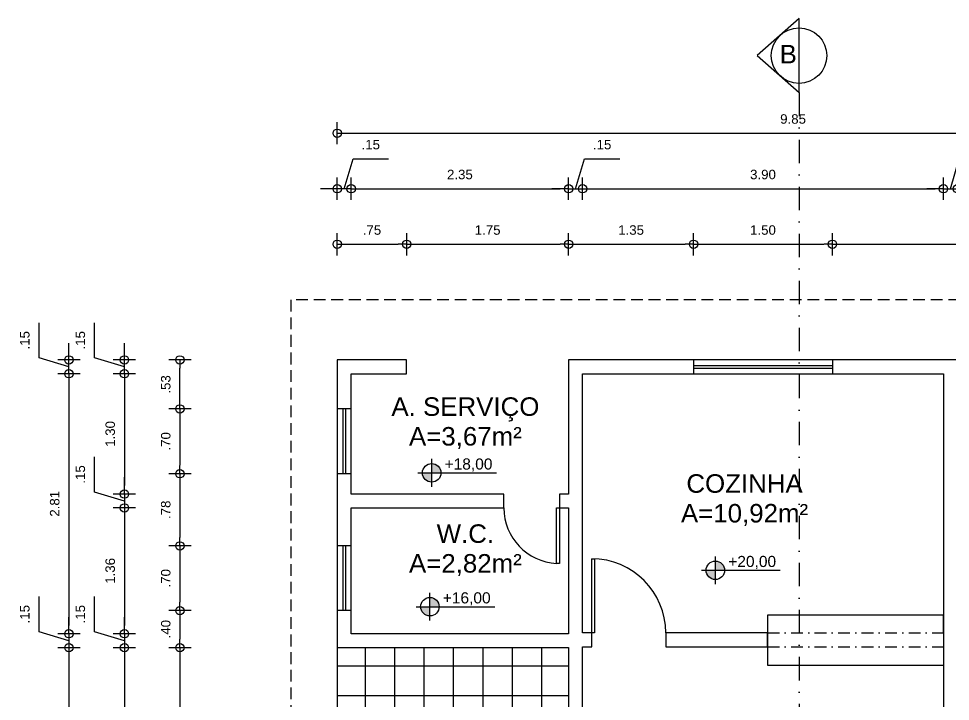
# Model space of a CAD drawing. Header units: millimetres. Extents: x -1525 to 15138, y -10945 to 5726.
# Drawn here: x -1525 to 8543, y -1652 to 5726 of the extents above; entities that cross this region are included whole.
import ezdxf
from ezdxf.enums import TextEntityAlignment as Align

# ---------------------------------------------------------------- set-up
doc = ezdxf.new("R2010")
doc.units = ezdxf.units.MM
doc.header["$LTSCALE"] = 5
doc.linetypes.add('DASHDOTX2', pattern=[50.8, 25.4, -12.7, 0, -12.7])
doc.linetypes.add('DASHEDX2', pattern=[38.1, 25.4, -12.7])
for name, color, linetype in [('coberta', 7, 'DASHEDX2'), ('cota piso', 7, 'Continuous'), ('dimensoes', 7, 'Continuous'), ('janela alta', 7, 'Continuous'), ('parede alta', 7, 'DASHDOTX2'), ('paredes', 7, 'Continuous'), ('piso', 7, 'Continuous'), ('portas', 7, 'Continuous'), ('texto', 7, 'Continuous')]:
    doc.layers.add(name, color=color, linetype=linetype)
doc.layers.add('corte', color=7, linetype='Continuous', lineweight=30)
doc.styles.get("Standard").update_dxf_attribs({"font": 'Arial.ttf'})
doc.dimstyles.new('ISO-25', dxfattribs={"dimtxt": 102.5, "dimasz": 90.5, "dimexe": 120, "dimexo": 0.625, "dimgap": 100.625, "dimtad": 1, "dimlfac": 0.001, "dimzin": 4, "dimdsep": 46, "dimtxsty": 'Standard', "dimblk": 'ORIGIN', "dimblk1": 'ORIGIN', "dimblk2": 'ORIGIN', "dimcen": 2.5, "dimazin": 0, "dimtfac": 1, "dimtmove": 0, "dimatfit": 3, "dimldrblk": 'ORIGIN', "dimfxl": 120, "dimfxlon": 1, "dimarcsym": 0})

# ---------------------------------------------------------------- blocks, each defined once
blk = doc.blocks.new('_Origin')
at = {"color": 0, "linetype": 'ByBlock', "lineweight": -2}
blk.add_line((0, 0), (-1, 0), dxfattribs=at)
blk.add_circle((0, 0), 0.5, dxfattribs=at)
blk = doc.blocks.new('*D11')
at = {"layer": 'Defpoints', "color": 0, "transparency": 16777216}
for p in [(1918, -912), (4418, -5072), (1918, -8662)]:
    blk.add_point(p, dxfattribs=at)
at = {"layer": 'dimensoes', "color": 0, "lineweight": -2, "transparency": 16777216}
for p, q in [((1918, -8542), (1918, -8782)), ((4418, -8542), (4418, -8782)), ((4327, -8662), (2008, -8662))]:
    blk.add_line(p, q, dxfattribs=at)
at = {"layer": 'dimensoes', "color": 0, "lineweight": -2, "transparency": 16777216, "xscale": 90.5, "yscale": 90.5, "zscale": 90.5, "rotation": 180}
blk.add_blockref('_Origin', (1918, -8662), dxfattribs=at)
at = {"layer": 'dimensoes', "color": 0, "lineweight": -2, "transparency": 16777216, "xscale": 90.5, "yscale": 90.5, "zscale": 90.5}
blk.add_blockref('_Origin', (4418, -8662), dxfattribs=at)
at = {"layer": 'dimensoes', "color": 0, "transparency": 16777216, "insert": (3168, -8509), "char_height": 102.5, "attachment_point": 5}
blk.add_mtext('2.50', dxfattribs=at)
blk = doc.blocks.new('*D33')
at = {"layer": 'Defpoints', "color": 0, "transparency": 16777216}
for p in [(11768, 4488), (1918, 2038), (11768, 2038)]:
    blk.add_point(p, dxfattribs=at)
at = {"layer": 'dimensoes', "color": 0, "lineweight": -2, "transparency": 16777216}
for p, q in [((1918, 4368), (1918, 4608)), ((11768, 4368), (11768, 4608)), ((2008, 4488), (11677, 4488))]:
    blk.add_line(p, q, dxfattribs=at)
at = {"layer": 'dimensoes', "color": 0, "lineweight": -2, "transparency": 16777216, "xscale": 90.5, "yscale": 90.5, "zscale": 90.5, "rotation": 180}
blk.add_blockref('_Origin', (1918, 4488), dxfattribs=at)
at = {"layer": 'dimensoes', "color": 0, "lineweight": -2, "transparency": 16777216, "xscale": 90.5, "yscale": 90.5, "zscale": 90.5}
blk.add_blockref('_Origin', (11768, 4488), dxfattribs=at)
at = {"layer": 'dimensoes', "color": 0, "transparency": 16777216, "insert": (6843, 4641), "char_height": 102.5, "attachment_point": 5}
blk.add_mtext('9.85', dxfattribs=at)
blk = doc.blocks.new('*D34')
at = {"layer": 'Defpoints', "color": 0, "transparency": 16777216}
for p in [(4418, 3888), (2068, 1888), (4418, 588)]:
    blk.add_point(p, dxfattribs=at)
at = {"layer": 'dimensoes', "color": 0, "lineweight": -2, "transparency": 16777216}
for p, q in [((2068, 3768), (2068, 4008)), ((4418, 3768), (4418, 4008)), ((2158, 3888), (4327, 3888))]:
    blk.add_line(p, q, dxfattribs=at)
at = {"layer": 'dimensoes', "color": 0, "lineweight": -2, "transparency": 16777216, "xscale": 90.5, "yscale": 90.5, "zscale": 90.5, "rotation": 180}
blk.add_blockref('_Origin', (2068, 3888), dxfattribs=at)
at = {"layer": 'dimensoes', "color": 0, "lineweight": -2, "transparency": 16777216, "xscale": 90.5, "yscale": 90.5, "zscale": 90.5}
blk.add_blockref('_Origin', (4418, 3888), dxfattribs=at)
at = {"layer": 'dimensoes', "color": 0, "transparency": 16777216, "insert": (3243, 4041), "char_height": 102.5, "attachment_point": 5}
blk.add_mtext('2.35', dxfattribs=at)
blk = doc.blocks.new('*D35')
at = {"layer": 'Defpoints', "color": 0, "transparency": 16777216}
for p in [(4568, 3888), (4418, 2038), (4568, 1888)]:
    blk.add_point(p, dxfattribs=at)
at = {"layer": 'dimensoes', "color": 0, "lineweight": -2, "transparency": 16777216}
for p, q in [((4493, 3888), (4589, 4211)), ((4589, 4211), (4970, 4211)), ((4418, 3768), (4418, 4008)), ((4568, 3768), (4568, 4008)), ((4327, 3888), (4237, 3888)), ((4418, 3888), (4568, 3888)), ((4418, 3888), (4568, 3888)), ((4658, 3888), (4749, 3888))]:
    blk.add_line(p, q, dxfattribs=at)
at = {"layer": 'dimensoes', "color": 0, "lineweight": -2, "transparency": 16777216, "xscale": 90.5, "yscale": 90.5, "zscale": 90.5}
blk.add_blockref('_Origin', (4418, 3888), dxfattribs=at)
at = {"layer": 'dimensoes', "color": 0, "lineweight": -2, "transparency": 16777216, "xscale": 90.5, "yscale": 90.5, "zscale": 90.5, "rotation": 180}
blk.add_blockref('_Origin', (4568, 3888), dxfattribs=at)
at = {"layer": 'dimensoes', "color": 0, "transparency": 16777216, "insert": (4780, 4364), "char_height": 102.5, "attachment_point": 5}
blk.add_mtext('.15', dxfattribs=at)
blk = doc.blocks.new('*D36')
at = {"layer": 'Defpoints', "color": 0, "transparency": 16777216}
for p in [(8468, 3888), (4568, 1888), (8468, 1888)]:
    blk.add_point(p, dxfattribs=at)
at = {"layer": 'dimensoes', "color": 0, "lineweight": -2, "transparency": 16777216}
for p, q in [((4568, 3768), (4568, 4008)), ((8468, 3768), (8468, 4008)), ((4658, 3888), (8377, 3888))]:
    blk.add_line(p, q, dxfattribs=at)
at = {"layer": 'dimensoes', "color": 0, "lineweight": -2, "transparency": 16777216, "xscale": 90.5, "yscale": 90.5, "zscale": 90.5, "rotation": 180}
blk.add_blockref('_Origin', (4568, 3888), dxfattribs=at)
at = {"layer": 'dimensoes', "color": 0, "lineweight": -2, "transparency": 16777216, "xscale": 90.5, "yscale": 90.5, "zscale": 90.5}
blk.add_blockref('_Origin', (8468, 3888), dxfattribs=at)
at = {"layer": 'dimensoes', "color": 0, "transparency": 16777216, "insert": (6518, 4041), "char_height": 102.5, "attachment_point": 5}
blk.add_mtext('3.90', dxfattribs=at)
blk = doc.blocks.new('*D37')
at = {"layer": 'Defpoints', "color": 0, "transparency": 16777216}
for p in [(8618, 3888), (8468, 1888), (8618, 1888)]:
    blk.add_point(p, dxfattribs=at)
at = {"layer": 'dimensoes', "color": 0, "lineweight": -2, "transparency": 16777216}
for p, q in [((8543, 3888), (8639, 4211)), ((8639, 4211), (9020, 4211)), ((8468, 3768), (8468, 4008)), ((8618, 3768), (8618, 4008)), ((8377, 3888), (8287, 3888)), ((8468, 3888), (8618, 3888)), ((8468, 3888), (8618, 3888)), ((8708, 3888), (8799, 3888))]:
    blk.add_line(p, q, dxfattribs=at)
at = {"layer": 'dimensoes', "color": 0, "lineweight": -2, "transparency": 16777216, "xscale": 90.5, "yscale": 90.5, "zscale": 90.5}
blk.add_blockref('_Origin', (8468, 3888), dxfattribs=at)
at = {"layer": 'dimensoes', "color": 0, "lineweight": -2, "transparency": 16777216, "xscale": 90.5, "yscale": 90.5, "zscale": 90.5, "rotation": 180}
blk.add_blockref('_Origin', (8618, 3888), dxfattribs=at)
at = {"layer": 'dimensoes', "color": 0, "transparency": 16777216, "insert": (8830, 4364), "char_height": 102.5, "attachment_point": 5}
blk.add_mtext('.15', dxfattribs=at)
blk = doc.blocks.new('*D40')
at = {"layer": 'Defpoints', "color": 0, "transparency": 16777216}
for p in [(1918, 3888), (1918, 2038), (2068, 1888)]:
    blk.add_point(p, dxfattribs=at)
at = {"layer": 'dimensoes', "color": 0, "lineweight": -2, "transparency": 16777216}
for p, q in [((1993, 3888), (2089, 4211)), ((2089, 4211), (2470, 4211)), ((1918, 3768), (1918, 4008)), ((2068, 3768), (2068, 4008)), ((1827, 3888), (1737, 3888)), ((2068, 3888), (1918, 3888)), ((2068, 3888), (1918, 3888)), ((2158, 3888), (2249, 3888))]:
    blk.add_line(p, q, dxfattribs=at)
at = {"layer": 'dimensoes', "color": 0, "lineweight": -2, "transparency": 16777216, "xscale": 90.5, "yscale": 90.5, "zscale": 90.5}
blk.add_blockref('_Origin', (1918, 3888), dxfattribs=at)
at = {"layer": 'dimensoes', "color": 0, "lineweight": -2, "transparency": 16777216, "xscale": 90.5, "yscale": 90.5, "zscale": 90.5, "rotation": 180}
blk.add_blockref('_Origin', (2068, 3888), dxfattribs=at)
at = {"layer": 'dimensoes', "color": 0, "transparency": 16777216, "insert": (2280, 4364), "char_height": 102.5, "attachment_point": 5}
blk.add_mtext('.15', dxfattribs=at)
blk = doc.blocks.new('*D41')
at = {"layer": 'Defpoints', "color": 0, "transparency": 16777216}
for p in [(2668, 3288), (1918, 2038), (2668, 2038)]:
    blk.add_point(p, dxfattribs=at)
at = {"layer": 'dimensoes', "color": 0, "lineweight": -2, "transparency": 16777216}
for p, q in [((1918, 3168), (1918, 3408)), ((2668, 3168), (2668, 3408)), ((2008, 3288), (2577, 3288))]:
    blk.add_line(p, q, dxfattribs=at)
at = {"layer": 'dimensoes', "color": 0, "lineweight": -2, "transparency": 16777216, "xscale": 90.5, "yscale": 90.5, "zscale": 90.5, "rotation": 180}
blk.add_blockref('_Origin', (1918, 3288), dxfattribs=at)
at = {"layer": 'dimensoes', "color": 0, "lineweight": -2, "transparency": 16777216, "xscale": 90.5, "yscale": 90.5, "zscale": 90.5}
blk.add_blockref('_Origin', (2668, 3288), dxfattribs=at)
at = {"layer": 'dimensoes', "color": 0, "transparency": 16777216, "insert": (2293, 3441), "char_height": 102.5, "attachment_point": 5}
blk.add_mtext('.75', dxfattribs=at)
blk = doc.blocks.new('*D42')
at = {"layer": 'Defpoints', "color": 0, "transparency": 16777216}
for p in [(4418, 3288), (2668, 2038), (4418, 2038)]:
    blk.add_point(p, dxfattribs=at)
at = {"layer": 'dimensoes', "color": 0, "lineweight": -2, "transparency": 16777216}
for p, q in [((2668, 3168), (2668, 3408)), ((4418, 3168), (4418, 3408)), ((2758, 3288), (4327, 3288))]:
    blk.add_line(p, q, dxfattribs=at)
at = {"layer": 'dimensoes', "color": 0, "lineweight": -2, "transparency": 16777216, "xscale": 90.5, "yscale": 90.5, "zscale": 90.5, "rotation": 180}
blk.add_blockref('_Origin', (2668, 3288), dxfattribs=at)
at = {"layer": 'dimensoes', "color": 0, "lineweight": -2, "transparency": 16777216, "xscale": 90.5, "yscale": 90.5, "zscale": 90.5}
blk.add_blockref('_Origin', (4418, 3288), dxfattribs=at)
at = {"layer": 'dimensoes', "color": 0, "transparency": 16777216, "insert": (3543, 3441), "char_height": 102.5, "attachment_point": 5}
blk.add_mtext('1.75', dxfattribs=at)
blk = doc.blocks.new('*D43')
at = {"layer": 'Defpoints', "color": 0, "transparency": 16777216}
for p in [(5768, 3288), (4418, 2038), (5768, 2038)]:
    blk.add_point(p, dxfattribs=at)
at = {"layer": 'dimensoes', "color": 0, "lineweight": -2, "transparency": 16777216}
for p, q in [((4418, 3168), (4418, 3408)), ((5768, 3168), (5768, 3408)), ((4508, 3288), (5677, 3288))]:
    blk.add_line(p, q, dxfattribs=at)
at = {"layer": 'dimensoes', "color": 0, "lineweight": -2, "transparency": 16777216, "xscale": 90.5, "yscale": 90.5, "zscale": 90.5, "rotation": 180}
blk.add_blockref('_Origin', (4418, 3288), dxfattribs=at)
at = {"layer": 'dimensoes', "color": 0, "lineweight": -2, "transparency": 16777216, "xscale": 90.5, "yscale": 90.5, "zscale": 90.5}
blk.add_blockref('_Origin', (5768, 3288), dxfattribs=at)
at = {"layer": 'dimensoes', "color": 0, "transparency": 16777216, "insert": (5093, 3441), "char_height": 102.5, "attachment_point": 5}
blk.add_mtext('1.35', dxfattribs=at)
blk = doc.blocks.new('*D44')
at = {"layer": 'Defpoints', "color": 0, "transparency": 16777216}
for p in [(7268, 3288), (5768, 2038), (7268, 2038)]:
    blk.add_point(p, dxfattribs=at)
at = {"layer": 'dimensoes', "color": 0, "lineweight": -2, "transparency": 16777216}
for p, q in [((5768, 3168), (5768, 3408)), ((7268, 3168), (7268, 3408)), ((5858, 3288), (7177, 3288))]:
    blk.add_line(p, q, dxfattribs=at)
at = {"layer": 'dimensoes', "color": 0, "lineweight": -2, "transparency": 16777216, "xscale": 90.5, "yscale": 90.5, "zscale": 90.5, "rotation": 180}
blk.add_blockref('_Origin', (5768, 3288), dxfattribs=at)
at = {"layer": 'dimensoes', "color": 0, "lineweight": -2, "transparency": 16777216, "xscale": 90.5, "yscale": 90.5, "zscale": 90.5}
blk.add_blockref('_Origin', (7268, 3288), dxfattribs=at)
at = {"layer": 'dimensoes', "color": 0, "transparency": 16777216, "insert": (6518, 3441), "char_height": 102.5, "attachment_point": 5}
blk.add_mtext('1.50', dxfattribs=at)
blk = doc.blocks.new('*D45')
at = {"layer": 'Defpoints', "color": 0, "transparency": 16777216}
for p in [(11768, 3288), (7268, 2038), (11768, 2038)]:
    blk.add_point(p, dxfattribs=at)
at = {"layer": 'dimensoes', "color": 0, "lineweight": -2, "transparency": 16777216}
for p, q in [((7268, 3168), (7268, 3408)), ((11768, 3168), (11768, 3408)), ((7358, 3288), (11677, 3288))]:
    blk.add_line(p, q, dxfattribs=at)
at = {"layer": 'dimensoes', "color": 0, "lineweight": -2, "transparency": 16777216, "xscale": 90.5, "yscale": 90.5, "zscale": 90.5, "rotation": 180}
blk.add_blockref('_Origin', (7268, 3288), dxfattribs=at)
at = {"layer": 'dimensoes', "color": 0, "lineweight": -2, "transparency": 16777216, "xscale": 90.5, "yscale": 90.5, "zscale": 90.5}
blk.add_blockref('_Origin', (11768, 3288), dxfattribs=at)
at = {"layer": 'dimensoes', "color": 0, "transparency": 16777216, "insert": (9518, 3441), "char_height": 102.5, "attachment_point": 5}
blk.add_mtext('4.50', dxfattribs=at)
blk = doc.blocks.new('*D46')
at = {"layer": 'Defpoints', "color": 0, "transparency": 16777216}
for p in [(1318, -1072), (218, -3422), (3818, -3422)]:
    blk.add_point(p, dxfattribs=at)
at = {"layer": 'dimensoes', "color": 0, "lineweight": -2, "transparency": 16777216}
for p, q in [((338, -1072), (98, -1072)), ((218, -1162), (218, -3331)), ((338, -3422), (98, -3422))]:
    blk.add_line(p, q, dxfattribs=at)
at = {"layer": 'dimensoes', "color": 0, "lineweight": -2, "transparency": 16777216, "xscale": 90.5, "yscale": 90.5, "zscale": 90.5}
for p, rotation in [((218, -1072), 90), ((218, -3422), 270)]:
    blk.add_blockref('_Origin', p, dxfattribs=dict(at, rotation=rotation))
at = {"layer": 'dimensoes', "color": 0, "transparency": 16777216, "insert": (65, -2247), "char_height": 102.5, "attachment_point": 5, "rotation": 90}
blk.add_mtext('2.35', dxfattribs=at)
blk = doc.blocks.new('*D48')
at = {"layer": 'Defpoints', "color": 0, "transparency": 16777216}
for p in [(218, 2038), (1318, 2038), (1318, 1508)]:
    blk.add_point(p, dxfattribs=at)
at = {"layer": 'dimensoes', "color": 0, "lineweight": -2, "transparency": 16777216}
for p, q in [((338, 2038), (98, 2038)), ((218, 1599), (218, 1948)), ((338, 1508), (98, 1508))]:
    blk.add_line(p, q, dxfattribs=at)
at = {"layer": 'dimensoes', "color": 0, "lineweight": -2, "transparency": 16777216, "xscale": 90.5, "yscale": 90.5, "zscale": 90.5}
for p, rotation in [((218, 2038), 90), ((218, 1508), 270)]:
    blk.add_blockref('_Origin', p, dxfattribs=dict(at, rotation=rotation))
at = {"layer": 'dimensoes', "color": 0, "transparency": 16777216, "insert": (65, 1773), "char_height": 102.5, "attachment_point": 5, "rotation": 90}
blk.add_mtext('.53', dxfattribs=at)
blk = doc.blocks.new('*D52')
at = {"layer": 'Defpoints', "color": 0, "transparency": 16777216}
for p in [(1318, 1508), (218, 808), (1368, 808)]:
    blk.add_point(p, dxfattribs=at)
at = {"layer": 'dimensoes', "color": 0, "lineweight": -2, "transparency": 16777216}
for p, q in [((338, 1508), (98, 1508)), ((218, 1418), (218, 899)), ((338, 808), (98, 808))]:
    blk.add_line(p, q, dxfattribs=at)
at = {"layer": 'dimensoes', "color": 0, "lineweight": -2, "transparency": 16777216, "xscale": 90.5, "yscale": 90.5, "zscale": 90.5}
for p, rotation in [((218, 1508), 90), ((218, 808), 270)]:
    blk.add_blockref('_Origin', p, dxfattribs=dict(at, rotation=rotation))
at = {"layer": 'dimensoes', "color": 0, "transparency": 16777216, "insert": (65, 1158), "char_height": 102.5, "attachment_point": 5, "rotation": 90}
blk.add_mtext('.70', dxfattribs=at)
blk = doc.blocks.new('*D53')
at = {"layer": 'Defpoints', "color": 0, "transparency": 16777216}
for p in [(1368, 808), (218, 28), (1318, 28)]:
    blk.add_point(p, dxfattribs=at)
at = {"layer": 'dimensoes', "color": 0, "lineweight": -2, "transparency": 16777216}
for p, q in [((338, 808), (98, 808)), ((218, 718), (218, 119)), ((338, 28), (98, 28))]:
    blk.add_line(p, q, dxfattribs=at)
at = {"layer": 'dimensoes', "color": 0, "lineweight": -2, "transparency": 16777216, "xscale": 90.5, "yscale": 90.5, "zscale": 90.5}
for p, rotation in [((218, 808), 90), ((218, 28), 270)]:
    blk.add_blockref('_Origin', p, dxfattribs=dict(at, rotation=rotation))
at = {"layer": 'dimensoes', "color": 0, "transparency": 16777216, "insert": (65, 418), "char_height": 102.5, "attachment_point": 5, "rotation": 90}
blk.add_mtext('.78', dxfattribs=at)
blk = doc.blocks.new('*D54')
at = {"layer": 'Defpoints', "color": 0, "transparency": 16777216}
for p in [(1318, 28), (218, -672), (1368, -672)]:
    blk.add_point(p, dxfattribs=at)
at = {"layer": 'dimensoes', "color": 0, "lineweight": -2, "transparency": 16777216}
for p, q in [((338, 28), (98, 28)), ((218, -62), (218, -581)), ((338, -672), (98, -672))]:
    blk.add_line(p, q, dxfattribs=at)
at = {"layer": 'dimensoes', "color": 0, "lineweight": -2, "transparency": 16777216, "xscale": 90.5, "yscale": 90.5, "zscale": 90.5}
for p, rotation in [((218, 28), 90), ((218, -672), 270)]:
    blk.add_blockref('_Origin', p, dxfattribs=dict(at, rotation=rotation))
at = {"layer": 'dimensoes', "color": 0, "transparency": 16777216, "insert": (65, -322), "char_height": 102.5, "attachment_point": 5, "rotation": 90}
blk.add_mtext('.70', dxfattribs=at)
blk = doc.blocks.new('*D55')
at = {"layer": 'Defpoints', "color": 0, "transparency": 16777216}
for p in [(1368, -672), (218, -1072), (1318, -1072)]:
    blk.add_point(p, dxfattribs=at)
at = {"layer": 'dimensoes', "color": 0, "lineweight": -2, "transparency": 16777216}
for p, q in [((338, -672), (98, -672)), ((218, -762), (218, -981)), ((338, -1072), (98, -1072))]:
    blk.add_line(p, q, dxfattribs=at)
at = {"layer": 'dimensoes', "color": 0, "lineweight": -2, "transparency": 16777216, "xscale": 90.5, "yscale": 90.5, "zscale": 90.5}
for p, rotation in [((218, -672), 90), ((218, -1072), 270)]:
    blk.add_blockref('_Origin', p, dxfattribs=dict(at, rotation=rotation))
at = {"layer": 'dimensoes', "color": 0, "transparency": 16777216, "insert": (65, -872), "char_height": 102.5, "attachment_point": 5, "rotation": 90}
blk.add_mtext('.40', dxfattribs=at)
blk = doc.blocks.new('*D56')
at = {"layer": 'Defpoints', "color": 0, "transparency": 16777216}
for p in [(1468, 1888), (-382, 588), (1468, 588)]:
    blk.add_point(p, dxfattribs=at)
at = {"layer": 'dimensoes', "color": 0, "lineweight": -2, "transparency": 16777216}
for p, q in [((-262, 1888), (-502, 1888)), ((-382, 1798), (-382, 679)), ((-262, 588), (-502, 588))]:
    blk.add_line(p, q, dxfattribs=at)
at = {"layer": 'dimensoes', "color": 0, "lineweight": -2, "transparency": 16777216, "xscale": 90.5, "yscale": 90.5, "zscale": 90.5}
for p, rotation in [((-382, 1888), 90), ((-382, 588), 270)]:
    blk.add_blockref('_Origin', p, dxfattribs=dict(at, rotation=rotation))
at = {"layer": 'dimensoes', "color": 0, "transparency": 16777216, "insert": (-535, 1238), "char_height": 102.5, "attachment_point": 5, "rotation": 90}
blk.add_mtext('1.30', dxfattribs=at)
blk = doc.blocks.new('*D57')
at = {"layer": 'Defpoints', "color": 0, "transparency": 16777216}
for p in [(1468, 588), (-382, 438), (1468, 438)]:
    blk.add_point(p, dxfattribs=at)
at = {"layer": 'dimensoes', "color": 0, "lineweight": -2, "transparency": 16777216}
for p, q in [((-705, 610), (-705, 990)), ((-382, 679), (-382, 769)), ((-382, 513), (-705, 610)), ((-262, 588), (-502, 588)), ((-382, 588), (-382, 438)), ((-382, 588), (-382, 438)), ((-262, 438), (-502, 438)), ((-382, 348), (-382, 257))]:
    blk.add_line(p, q, dxfattribs=at)
at = {"layer": 'dimensoes', "color": 0, "lineweight": -2, "transparency": 16777216, "xscale": 90.5, "yscale": 90.5, "zscale": 90.5}
for p, rotation in [((-382, 588), 270), ((-382, 438), 90)]:
    blk.add_blockref('_Origin', p, dxfattribs=dict(at, rotation=rotation))
at = {"layer": 'dimensoes', "color": 0, "transparency": 16777216, "insert": (-858, 800), "char_height": 102.5, "attachment_point": 5, "rotation": 90}
blk.add_mtext('.15', dxfattribs=at)
blk = doc.blocks.new('*D58')
at = {"layer": 'Defpoints', "color": 0, "transparency": 16777216}
for p in [(1468, 438), (-382, -922), (1468, -922)]:
    blk.add_point(p, dxfattribs=at)
at = {"layer": 'dimensoes', "color": 0, "lineweight": -2, "transparency": 16777216}
for p, q in [((-262, 438), (-502, 438)), ((-382, 348), (-382, -831)), ((-262, -922), (-502, -922))]:
    blk.add_line(p, q, dxfattribs=at)
at = {"layer": 'dimensoes', "color": 0, "lineweight": -2, "transparency": 16777216, "xscale": 90.5, "yscale": 90.5, "zscale": 90.5}
for p, rotation in [((-382, 438), 90), ((-382, -922), 270)]:
    blk.add_blockref('_Origin', p, dxfattribs=dict(at, rotation=rotation))
at = {"layer": 'dimensoes', "color": 0, "transparency": 16777216, "insert": (-535, -242), "char_height": 102.5, "attachment_point": 5, "rotation": 90}
blk.add_mtext('1.36', dxfattribs=at)
blk = doc.blocks.new('*D59')
at = {"layer": 'Defpoints', "color": 0, "transparency": 16777216}
for p in [(1468, -922), (-382, -1072), (1318, -1072)]:
    blk.add_point(p, dxfattribs=at)
at = {"layer": 'dimensoes', "color": 0, "lineweight": -2, "transparency": 16777216}
for p, q in [((-705, -900), (-705, -520)), ((-382, -831), (-382, -741)), ((-382, -997), (-705, -900)), ((-262, -922), (-502, -922)), ((-382, -922), (-382, -1072)), ((-382, -922), (-382, -1072)), ((-262, -1072), (-502, -1072)), ((-382, -1162), (-382, -1253))]:
    blk.add_line(p, q, dxfattribs=at)
at = {"layer": 'dimensoes', "color": 0, "lineweight": -2, "transparency": 16777216, "xscale": 90.5, "yscale": 90.5, "zscale": 90.5}
for p, rotation in [((-382, -922), 270), ((-382, -1072), 90)]:
    blk.add_blockref('_Origin', p, dxfattribs=dict(at, rotation=rotation))
at = {"layer": 'dimensoes', "color": 0, "transparency": 16777216, "insert": (-858, -710), "char_height": 102.5, "attachment_point": 5, "rotation": 90}
blk.add_mtext('.15', dxfattribs=at)
blk = doc.blocks.new('*D60')
at = {"layer": 'Defpoints', "color": 0, "transparency": 16777216}
for p in [(-382, 2038), (1318, 2038), (1468, 1888)]:
    blk.add_point(p, dxfattribs=at)
at = {"layer": 'dimensoes', "color": 0, "lineweight": -2, "transparency": 16777216}
for p, q in [((-705, 2060), (-705, 2440)), ((-382, 2129), (-382, 2219)), ((-382, 1963), (-705, 2060)), ((-262, 2038), (-502, 2038)), ((-382, 1888), (-382, 2038)), ((-382, 1888), (-382, 2038)), ((-262, 1888), (-502, 1888)), ((-382, 1798), (-382, 1707))]:
    blk.add_line(p, q, dxfattribs=at)
at = {"layer": 'dimensoes', "color": 0, "lineweight": -2, "transparency": 16777216, "xscale": 90.5, "yscale": 90.5, "zscale": 90.5}
for p, rotation in [((-382, 2038), 270), ((-382, 1888), 90)]:
    blk.add_blockref('_Origin', p, dxfattribs=dict(at, rotation=rotation))
at = {"layer": 'dimensoes', "color": 0, "transparency": 16777216, "insert": (-858, 2250), "char_height": 102.5, "attachment_point": 5, "rotation": 90}
blk.add_mtext('.15', dxfattribs=at)
blk = doc.blocks.new('*D61')
at = {"layer": 'Defpoints', "color": 0, "transparency": 16777216}
for p in [(1468, 1888), (-982, -922), (1468, -922)]:
    blk.add_point(p, dxfattribs=at)
at = {"layer": 'dimensoes', "color": 0, "lineweight": -2, "transparency": 16777216}
for p, q in [((-862, 1888), (-1102, 1888)), ((-982, 1798), (-982, -831)), ((-862, -922), (-1102, -922))]:
    blk.add_line(p, q, dxfattribs=at)
at = {"layer": 'dimensoes', "color": 0, "lineweight": -2, "transparency": 16777216, "xscale": 90.5, "yscale": 90.5, "zscale": 90.5}
for p, rotation in [((-982, 1888), 90), ((-982, -922), 270)]:
    blk.add_blockref('_Origin', p, dxfattribs=dict(at, rotation=rotation))
at = {"layer": 'dimensoes', "color": 0, "transparency": 16777216, "insert": (-1135, 483), "char_height": 102.5, "attachment_point": 5, "rotation": 90}
blk.add_mtext('2.81', dxfattribs=at)
blk = doc.blocks.new('*D62')
at = {"layer": 'Defpoints', "color": 0, "transparency": 16777216}
for p in [(1468, -922), (-982, -1072), (1318, -1072)]:
    blk.add_point(p, dxfattribs=at)
at = {"layer": 'dimensoes', "color": 0, "lineweight": -2, "transparency": 16777216}
for p, q in [((-1305, -900), (-1305, -520)), ((-982, -831), (-982, -741)), ((-982, -997), (-1305, -900)), ((-862, -922), (-1102, -922)), ((-982, -922), (-982, -1072)), ((-982, -922), (-982, -1072)), ((-862, -1072), (-1102, -1072)), ((-982, -1162), (-982, -1253))]:
    blk.add_line(p, q, dxfattribs=at)
at = {"layer": 'dimensoes', "color": 0, "lineweight": -2, "transparency": 16777216, "xscale": 90.5, "yscale": 90.5, "zscale": 90.5}
for p, rotation in [((-982, -922), 270), ((-982, -1072), 90)]:
    blk.add_blockref('_Origin', p, dxfattribs=dict(at, rotation=rotation))
at = {"layer": 'dimensoes', "color": 0, "transparency": 16777216, "insert": (-1458, -710), "char_height": 102.5, "attachment_point": 5, "rotation": 90}
blk.add_mtext('.15', dxfattribs=at)
blk = doc.blocks.new('*D63')
at = {"layer": 'Defpoints', "color": 0, "transparency": 16777216}
for p in [(1318, -1072), (-982, -4922), (3968, -4922)]:
    blk.add_point(p, dxfattribs=at)
at = {"layer": 'dimensoes', "color": 0, "lineweight": -2, "transparency": 16777216}
for p, q in [((-862, -1072), (-1102, -1072)), ((-982, -1162), (-982, -4831)), ((-862, -4922), (-1102, -4922))]:
    blk.add_line(p, q, dxfattribs=at)
at = {"layer": 'dimensoes', "color": 0, "lineweight": -2, "transparency": 16777216, "xscale": 90.5, "yscale": 90.5, "zscale": 90.5}
for p, rotation in [((-982, -1072), 90), ((-982, -4922), 270)]:
    blk.add_blockref('_Origin', p, dxfattribs=dict(at, rotation=rotation))
at = {"layer": 'dimensoes', "color": 0, "transparency": 16777216, "insert": (-1135, -2997), "char_height": 102.5, "attachment_point": 5, "rotation": 90}
blk.add_mtext('3.85', dxfattribs=at)
blk = doc.blocks.new('*D66')
at = {"layer": 'Defpoints', "color": 0, "transparency": 16777216}
for p in [(-982, 2038), (1318, 2038), (1468, 1888)]:
    blk.add_point(p, dxfattribs=at)
at = {"layer": 'dimensoes', "color": 0, "lineweight": -2, "transparency": 16777216}
for p, q in [((-1305, 2060), (-1305, 2440)), ((-982, 2129), (-982, 2219)), ((-982, 1963), (-1305, 2060)), ((-862, 2038), (-1102, 2038)), ((-982, 1888), (-982, 2038)), ((-982, 1888), (-982, 2038)), ((-862, 1888), (-1102, 1888)), ((-982, 1798), (-982, 1707))]:
    blk.add_line(p, q, dxfattribs=at)
at = {"layer": 'dimensoes', "color": 0, "lineweight": -2, "transparency": 16777216, "xscale": 90.5, "yscale": 90.5, "zscale": 90.5}
for p, rotation in [((-982, 2038), 270), ((-982, 1888), 90)]:
    blk.add_blockref('_Origin', p, dxfattribs=dict(at, rotation=rotation))
at = {"layer": 'dimensoes', "color": 0, "transparency": 16777216, "insert": (-1458, 2250), "char_height": 102.5, "attachment_point": 5, "rotation": 90}
blk.add_mtext('.15', dxfattribs=at)
blk = doc.blocks.new('*D67')
at = {"layer": 'Defpoints', "color": 0, "transparency": 16777216}
for p in [(1318, -1072), (-382, -4012), (1468, -4012)]:
    blk.add_point(p, dxfattribs=at)
at = {"layer": 'dimensoes', "color": 0, "lineweight": -2, "transparency": 16777216}
for p, q in [((-262, -1072), (-502, -1072)), ((-382, -1162), (-382, -3921)), ((-262, -4012), (-502, -4012))]:
    blk.add_line(p, q, dxfattribs=at)
at = {"layer": 'dimensoes', "color": 0, "lineweight": -2, "transparency": 16777216, "xscale": 90.5, "yscale": 90.5, "zscale": 90.5}
for p, rotation in [((-382, -1072), 90), ((-382, -4012), 270)]:
    blk.add_blockref('_Origin', p, dxfattribs=dict(at, rotation=rotation))
at = {"layer": 'dimensoes', "color": 0, "transparency": 16777216, "insert": (-535, -2542), "char_height": 102.5, "attachment_point": 5, "rotation": 90}
blk.add_mtext('2.94', dxfattribs=at)
blk = doc.blocks.new('*D77')
at = {"layer": 'Defpoints', "color": 0, "transparency": 16777216}
for p in [(1918, -1072), (12718, -3112), (12718, -9862)]:
    blk.add_point(p, dxfattribs=at)
at = {"layer": 'dimensoes', "color": 0, "lineweight": -2, "transparency": 16777216}
for p, q in [((1918, -9742), (1918, -9982)), ((12718, -9742), (12718, -9982)), ((2008, -9862), (12627, -9862))]:
    blk.add_line(p, q, dxfattribs=at)
at = {"layer": 'dimensoes', "color": 0, "lineweight": -2, "transparency": 16777216, "xscale": 90.5, "yscale": 90.5, "zscale": 90.5, "rotation": 180}
blk.add_blockref('_Origin', (1918, -9862), dxfattribs=at)
at = {"layer": 'dimensoes', "color": 0, "lineweight": -2, "transparency": 16777216, "xscale": 90.5, "yscale": 90.5, "zscale": 90.5}
blk.add_blockref('_Origin', (12718, -9862), dxfattribs=at)
at = {"layer": 'dimensoes', "color": 0, "transparency": 16777216, "insert": (7318, -9709), "char_height": 102.5, "attachment_point": 5}
blk.add_mtext('10.80', dxfattribs=at)

msp = doc.modelspace()

# ---------------------------------------------------------------- hatches: boundary and pattern name
at = {"layer": 'cota piso', "ltscale": 10}
h = msp.add_hatch(color=256, dxfattribs=at)
h.dxf.hatch_style = 1
h.paths.add_polyline_path([(2938.353, 917.344), (2938.353, 817.344), (3038.353, 817.344, 0.414213562)])
h.paths.add_polyline_path([(2938.353, 817.344), (2838.353, 817.344, 0.414213562), (2938.353, 717.344)])
h = msp.add_hatch(color=256, dxfattribs=at)
h.dxf.hatch_style = 1
h.paths.add_polyline_path([(6003.544, -136.071), (6003.544, -236.071), (6103.544, -236.071, 0.414213562)])
h.paths.add_polyline_path([(6003.544, -236.071), (5903.544, -236.071, 0.414213562), (6003.544, -336.071)])
h = msp.add_hatch(color=256, dxfattribs=at)
h.dxf.hatch_style = 1
h.paths.add_polyline_path([(6003.544, -136.071), (6003.544, -236.071), (6103.544, -236.071, 0.414213562)])
h.paths.add_polyline_path([(6003.544, -236.071), (5903.544, -236.071, 0.414213562), (6003.544, -336.071)])
h.paths.add_polyline_path([(9825.709, -197.504), (9825.709, -297.504), (9925.709, -297.504, 0.414213562)])
h.paths.add_polyline_path([(9825.709, -297.504), (9725.709, -297.504, 0.414213562), (9825.709, -397.504)])
h.paths.add_polyline_path([(9879.549, -6293.517), (10468.908, -6293.517), (10468.908, -6077.419), (9879.549, -6077.419)], flags=9)
h.paths.add_polyline_path([(8691.761, -2449.961), (9762.429, -2449.961), (9762.429, -2158.556), (8691.761, -2158.556)], flags=9)
h.paths.add_polyline_path([(8907.859, -2087.286), (9546.331, -2087.286), (9546.331, -1848.268), (8907.859, -1848.268)], flags=9)
h.paths.add_polyline_path([(9403.342, -5850.198), (10897.203, -5850.198), (10897.203, -5485.942), (9403.342, -5485.942)], flags=9)
h.paths.add_polyline_path([(9011.118, -5498.3), (11289.427, -5498.3), (11289.427, -5170.879), (9011.118, -5170.879)], flags=9)
h = msp.add_hatch(color=256, dxfattribs=at)
h.dxf.hatch_style = 1
h.paths.add_polyline_path([(2918.775, -529.24), (2918.775, -629.24), (3018.775, -629.24, 0.414213562)])
h.paths.add_polyline_path([(2918.775, -629.24), (2818.775, -629.24, 0.414213562), (2918.775, -729.24)])
at = {"layer": 'piso'}
h = msp.add_hatch(dxfattribs=at)
h.set_pattern_fill('NET', color=256, scale=100)
h.paths.add_polyline_path([(4417.612, -5071.767), (4417.612, -3711.767), (4417.612, -1071.767), (1917.612, -1071.767), (1917.612, -7561.767), (8467.612, -7561.767), (8467.612, -5071.767), (8367.612, -5071.767), (7467.612, -5071.767), (6067.612, -5071.767)])
edge = h.paths.add_edge_path(flags=16)
edge.add_arc((2067.612, -4161.767), 150, 0, 360)
edge = h.paths.add_edge_path(flags=16)
edge.add_arc((2067.612, -7411.767), 150, 0, 360)
h.paths.add_polyline_path([(3936.27, -5929.357), (5361.918, -5929.357), (5361.918, -5630.584), (3936.27, -5630.584)], flags=24)
h.paths.add_polyline_path([(3902.163, -6302.401), (5396.024, -6302.401), (5396.024, -5938.144), (3902.163, -5938.144)], flags=24)
h.paths.add_polyline_path([(4405.275, -6885.722), (4994.633, -6885.722), (4994.633, -6669.624), (4405.275, -6669.624)], flags=24)
h.paths.add_polyline_path([(3936.27, -5929.357), (5361.918, -5929.357), (5361.918, -5630.584), (3936.27, -5630.584)], flags=24)
h.paths.add_polyline_path([(3902.163, -6274.159), (5396.024, -6274.159), (5396.024, -5909.902), (3902.163, -5909.902)], flags=24)

# ---------------------------------------------------------------- linework, layer by layer
at = {"layer": 'coberta'}
msp.add_lwpolyline([(1417.612, 2688.233), (1417.612, -8061.767), (12267.612, -8061.767), (12267.612, -3611.767), (13217.612, -3611.767), (13217.612, -811.767), (12267.612, -811.767), (12267.612, 2688.233)], close=True, dxfattribs=at)
at = {"layer": 'corte'}
for p, q in [((6907.783, 5726.192), (6454.226, 5326.192)), ((6907.783, 4926.192), (6907.783, 5726.192)), ((6454.226, 5326.192), (6907.783, 4926.192))]:
    msp.add_line(p, q, dxfattribs=at)
at = {"layer": 'corte', "linetype": 'DASHDOTX2', "lineweight": 30, "ltscale": 2}
msp.add_lwpolyline([(6907.783, 4926.192), (6907.783, -2000.932), (5522.462, -2000.932), (5522.462, -10011.087)], dxfattribs=at)
at = {"layer": 'corte', "lineweight": -3}
msp.add_circle((6907.783, 5326.192), 300, dxfattribs=at)
at = {"layer": 'cota piso', "ltscale": 10}
for p, q in [((2938.353, 667.344), (2938.353, 967.344)), ((2788.353, 817.344), (3638.353, 817.344)), ((6003.544, -386.071), (6003.544, -86.071)), ((5853.544, -236.071), (6703.544, -236.071)), ((2918.775, -779.24), (2918.775, -479.24)), ((2768.775, -629.24), (3618.775, -629.24))]:
    msp.add_line(p, q, dxfattribs=at)
for centre in [(2938.353, 817.344), (6003.544, -236.071), (2918.775, -629.24)]:
    msp.add_circle(centre, 100, dxfattribs=at)
at = {"layer": 'janela alta'}
for p, q in [((5767.612, 2038.233), (5767.612, 1888.233)), ((7267.612, 2038.233), (7267.612, 1888.233)), ((5767.612, 1978.233), (7267.612, 1978.233)), ((5767.612, 1948.233), (7267.612, 1948.233)), ((2067.612, 1508.233), (1917.612, 1508.233)), ((1977.612, 1508.233), (1977.612, 808.233)), ((2007.612, 1508.233), (2007.612, 808.233)), ((2067.612, 808.233), (1917.612, 808.233)), ((2067.612, 28.233), (1917.612, 28.233)), ((1977.612, 28.233), (1977.612, -671.767)), ((2007.612, 28.233), (2007.612, -671.767)), ((2067.612, -671.767), (1917.612, -671.767))]:
    msp.add_line(p, q, dxfattribs=at)
at = {"layer": 'parede alta'}
for p, q in [((6567.612, -911.767), (8467.612, -911.767)), ((6567.612, -1061.767), (8467.612, -1061.767))]:
    msp.add_line(p, q, dxfattribs=at)
at = {"layer": 'paredes', "lineweight": 30}
for points in [[(11767.612, 2038.233), (4417.612, 2038.233), (4417.612, 2038.233), (4417.612, 588.233), (4317.612, 588.233), (4317.612, 438.233), (4417.612, 438.233), (4417.612, -921.767), (2067.612, -921.767), (2067.612, 438.233), (3717.612, 438.233), (3717.612, 588.233), (2067.612, 588.233), (2067.612, 1888.233), (2667.612, 1888.233), (2667.612, 2038.233), (1917.612, 2038.233), (1917.612, -1071.767), (4417.612, -1071.767), (4417.612, -3421.767)], [(4567.612, -3421.767), (4567.612, -1061.767), (4667.612, -1061.767), (4667.612, -911.767), (4567.612, -911.767), (4567.612, 1888.233), (8467.612, 1888.233), (8467.612, -911.767)], [(8467.612, -911.767), (8467.612, -2061.767)]]:
    msp.add_lwpolyline(points, dxfattribs=at)
at = {"layer": 'paredes'}
msp.add_lwpolyline([(8467.612, -911.767), (8467.612, -721.767), (6567.612, -721.767), (6567.612, -1261.767), (8467.612, -1261.767)], dxfattribs=at)
at = {"layer": 'paredes', "lineweight": 30}
msp.add_lwpolyline([(6567.612, -911.767), (5467.612, -911.767), (5467.612, -1061.767), (6567.612, -1061.767)], close=True, dxfattribs=at)
at = {"layer": 'piso'}
msp.add_line((1917.612, -911.767), (1917.612, -7561.767), dxfattribs=at)
at = {"layer": 'portas'}
for points in [[(4317.612, 438.233), (4317.612, -161.767), (4287.612, -161.767), (4287.612, 438.233)], [(4667.612, -911.767), (4667.612, -111.767), (4697.612, -111.767), (4697.612, -911.767)]]:
    msp.add_lwpolyline(points, close=True, dxfattribs=at)
for centre, radius, start, end in [((4317.612, 438.233), 600, 180, 267.1375948), ((4667.612, -911.767), 800, 0, 90)]:
    msp.add_arc(centre, radius, start, end, dxfattribs=at)

# ---------------------------------------------------------------- texts
at = {"layer": 'corte'}
msp.add_text('B', height=200, dxfattribs=at).set_placement((6791.068, 5242.424), align=Align.CENTER)
at = {"layer": 'texto'}
for s, p in [('A. SERVIÇO', (3302.379, 1433.426)), ('A=3,67m²', (3302.379, 1112.224)), ('COZINHA', (6318.643, 602.079)), ('A=10,92m²', (6318.643, 280.877)), ('W.C.', (3302.379, 60.55)), ('A=2,82m²', (3302.379, -260.652))]:
    msp.add_text(s, height=200, dxfattribs=at).set_placement(p, align=Align.CENTER)
for s, p in [('+18,00', (3077.369, 853.165)), ('+20,00', (6142.56, -200.25)), ('+16,00', (3057.791, -593.42))]:
    msp.add_text(s, height=120, dxfattribs=at).set_placement(p)

# ---------------------------------------------------------------- dimensions: what is measured, and where the dimension line sits
at = {"layer": 'dimensoes'}
for base, p1, p2, picture, middle in [((11767.612, 4488.233), (1917.612, 2038.233), (11767.612, 2038.233), '*D33', (6842.612, 4640.807)), ((4417.612, 3888.233), (2067.612, 1888.233), (4417.612, 588.233), '*D34', (3242.612, 4040.807)), ((2667.612, 3288.233), (1917.612, 2038.233), (2667.612, 2038.233), '*D41', (2292.612, 3440.807))]:
    dim = msp.add_linear_dim(base=base, p1=p1, p2=p2, dimstyle='ISO-25', dxfattribs=at)
    dim.commit()
    dim.dimension.update_dxf_attribs({"geometry": picture, "text_midpoint": middle})
for base, p1, p2, picture, middle in [((1917.612, 3888.233), (2067.612, 1888.233), (1917.612, 2038.233), '*D40', (2190.103, 4363.694)), ((4567.612, 3888.233), (4417.612, 2038.233), (4567.612, 1888.233), '*D35', (4690.103, 4363.694)), ((8617.612, 3888.233), (8467.612, 1888.233), (8617.612, 1888.233), '*D37', (8740.103, 4363.694)), ((8467.612, 3888.233), (4567.612, 1888.233), (8467.612, 1888.233), '*D36', (6517.612, 4040.807)), ((4417.612, 3288.233), (2667.612, 2038.233), (4417.612, 2038.233), '*D42', (3542.612, 3440.807)), ((5767.612, 3288.233), (4417.612, 2038.233), (5767.612, 2038.233), '*D43', (5092.612, 3440.807)), ((7267.612, 3288.233), (5767.612, 2038.233), (7267.612, 2038.233), '*D44', (6517.612, 3440.807)), ((11767.612, 3288.233), (7267.612, 2038.233), (11767.612, 2038.233), '*D45', (9517.612, 3440.807)), ((1917.612, -8661.767), (4417.612, -5071.767), (1917.612, -911.767), '*D11', (3167.612, -8509.193)), ((12717.612, -9861.767), (1917.612, -1071.767), (12717.612, -3111.767), '*D77', (7317.612, -9709.193))]:
    dim = msp.add_linear_dim(base=base, p1=p1, p2=p2, dimstyle='ISO-25', override={"dimtmove": 1}, dxfattribs=at)
    dim.commit()
    dim.dimension.update_dxf_attribs({"geometry": picture, "text_midpoint": middle})
for base, p1, p2, picture, middle in [((-982.388, 2038.233), (1467.612, 1888.233), (1317.612, 2038.233), '*D66', (-1457.849, 2160.724)), ((-382.388, 2038.233), (1467.612, 1888.233), (1317.612, 2038.233), '*D60', (-857.849, 2160.724)), ((217.612, 2038.233), (1317.612, 1508.233), (1317.612, 2038.233), '*D48', (65.038, 1773.233)), ((217.612, 808.233), (1317.612, 1508.233), (1367.612, 808.233), '*D52', (65.038, 1158.233)), ((-382.388, 438.233), (1467.612, 588.233), (1467.612, 438.233), '*D57', (-857.849, 710.724)), ((217.612, 28.233), (1367.612, 808.233), (1317.612, 28.233), '*D53', (65.038, 418.233)), ((-382.388, -921.767), (1467.612, 438.233), (1467.612, -921.767), '*D58', (-534.962, -241.767)), ((217.612, -671.767), (1317.612, 28.233), (1367.612, -671.767), '*D54', (65.038, -321.767)), ((-982.388, -1071.767), (1467.612, -921.767), (1317.612, -1071.767), '*D62', (-1457.849, -799.276)), ((-382.388, -1071.767), (1467.612, -921.767), (1317.612, -1071.767), '*D59', (-857.849, -799.276)), ((217.612, -1071.767), (1367.612, -671.767), (1317.612, -1071.767), '*D55', (65.038, -871.767)), ((-982.388, -4921.767), (1317.612, -1071.767), (3967.612, -4921.767), '*D63', (-1134.962, -2996.767)), ((-382.388, -4011.767), (1317.612, -1071.767), (1467.612, -4011.767), '*D67', (-534.962, -2541.767)), ((217.612, -3421.767), (1317.612, -1071.767), (3817.612, -3421.767), '*D46', (65.038, -2246.767))]:
    dim = msp.add_linear_dim(base=base, p1=p1, p2=p2, angle=90, dimstyle='ISO-25', override={"dimtmove": 1}, dxfattribs=at)
    dim.commit()
    dim.dimension.update_dxf_attribs({"geometry": picture, "text_midpoint": middle})
for base, p2, picture, middle in [((-982.388, -921.767), (1467.612, -921.767), '*D61', (-1134.962, 483.233)), ((-382.388, 588.233), (1467.612, 588.233), '*D56', (-534.962, 1238.233))]:
    dim = msp.add_linear_dim(base=base, p1=(1467.612, 1888.233), p2=p2, angle=90, dimstyle='ISO-25', dxfattribs=at)
    dim.commit()
    dim.dimension.update_dxf_attribs({"geometry": picture, "text_midpoint": middle})

doc.saveas('drawing.dxf')
